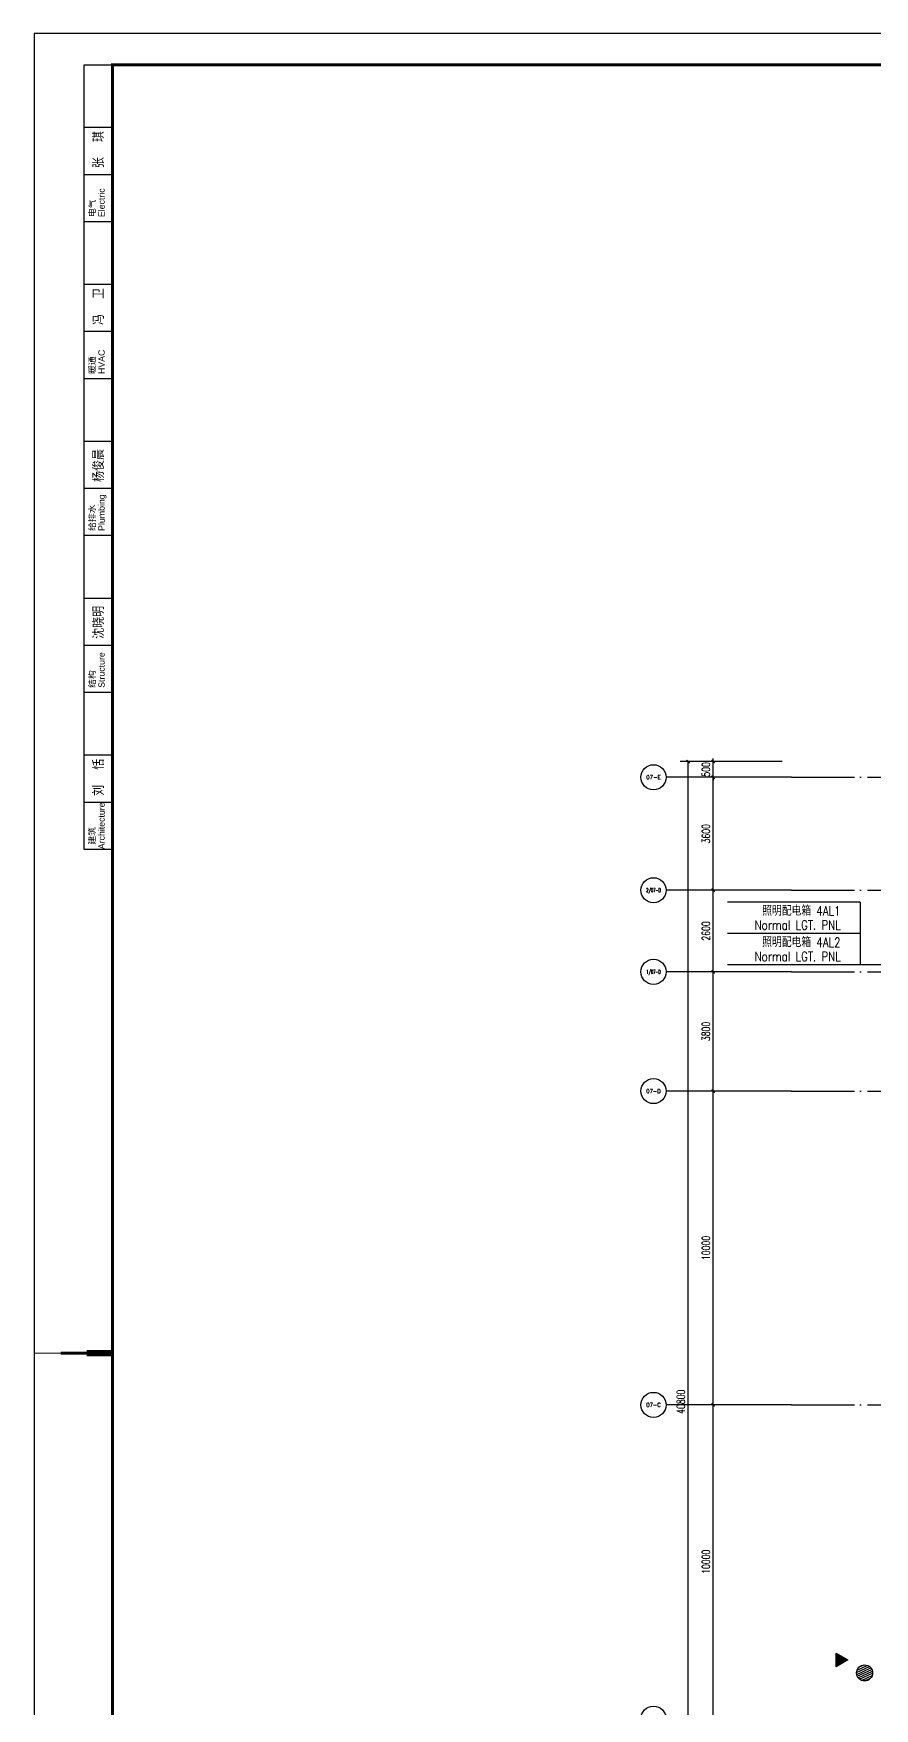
# Model space of a CAD drawing. Extents: x -621157 to 1764546, y -106808 to 741893.
# Drawn here: x 343465 to 370266, y 310325 to 363701 of the extents above; entities that cross this region are included whole.
import ezdxf
from ezdxf.enums import TextEntityAlignment as Align

# ---------------------------------------------------------------- set-up
doc = ezdxf.new("R2010")
doc.units = 0
doc.header["$LTSCALE"] = 1000
doc.header["$MEASUREMENT"] = 0
doc.linetypes.add('XREF-A-101-平面图_t3$0$DOTE', pattern=[2.42, 2, -0.2, 0.02, -0.2])
for name, color, linetype in [('0-底图', 7, 'Continuous'), ('A0-Verital$0$TK-WHITE', 7, 'Continuous'), ('AXIS_TEXT', 7, 'Continuous'), ('SIG_TEXT', 2, 'Continuous'), ('XREF-A-101-平面图_t3$0$A-DOTE', 8, 'Continuous'), ('XREF-A-101-平面图_t3$0$A-电动高窗', 161, 'Continuous'), ('XREF-A-101-平面图_t3$0$AXIS', 8, 'Continuous'), ('XREF-A-101-平面图_t3$0$PUB_HATCH', 8, 'Continuous'), ('XREF-A-101-平面图_t3$0$PUB_TEXT', 8, 'Continuous')]:
    doc.layers.add(name, color=color, linetype=linetype)
doc.styles.add('A0-Verital$0$TK-HZ', font='romans.shx', dxfattribs={"bigfont": 'hztxt.shx'})
doc.styles.add('A0-Verital$0$TK_Arial', font='arial.ttf')
doc.styles.add('A0-Verital$0$TK_宋体', font='STZHONGS.TTF')
doc.styles.add('COMPLEX', font='COMPLEX')
doc.styles.add('DIM_FONT', font='ROMANS', dxfattribs={"width": 0.8, "bigfont": 'HZDXC'})
doc.styles.add('XREF-A-101-平面图_t3$0$A-AXIS-LABEL', font='COMPLEX', dxfattribs={"bigfont": 'GBCBIG'})
doc.styles.add('XREF-A-101-平面图_t3$0$A-DIM_T3', font='SIMPLEX', dxfattribs={"width": 0.705882, "bigfont": 'GBCBIG'})
doc.dimstyles.new('XREF-A-101-平面图_t3$0$A-DIM-100', dxfattribs={"dimscale": 100, "dimtxt": 2.55, "dimasz": 1, "dimexe": 2.5, "dimexo": 3, "dimgap": 1, "dimtad": 1, "dimdec": 0, "dimzin": 0, "dimdsep": 46, "dimtxsty": 'XREF-A-101-平面图_t3$0$A-DIM_T3', "dimblk": 'XREF-A-101-平面图_t3$0$_ArchTick', "dimcen": 0.09, "dimclrt": 7, "dimazin": 2, "dimtfac": 1, "dimtdec": 0, "dimtix": 1, "dimtmove": 2, "dimatfit": 3, "dimfxl": 0, "dimtolj": 1, "dimtzin": 0, "dimarcsym": 0})

# ---------------------------------------------------------------- blocks, each defined once
blk = doc.blocks.new('XREF-A-101-平面图_t3$0$_ArchTick')
at = {"color": 0, "linetype": 'ByBlock', "const_width": 0.4}
blk.add_lwpolyline([(-0.5, -0.5), (0.5, 0.5)], dxfattribs=at)
blk = doc.blocks.new('*D25467')
at = {"layer": 'Defpoints', "color": 0}
for p in [(-5800, 20000), (-3300, 20000), (-3300, 10000)]:
    blk.add_point(p, dxfattribs=at)
at = {"layer": 'XREF-A-101-平面图_t3$0$AXIS', "color": 0, "lineweight": -2}
for p, q in [((-3600, 20000), (-6050, 20000)), ((-5800, 10000), (-5800, 20000)), ((-3600, 10000), (-6050, 10000))]:
    blk.add_line(p, q, dxfattribs=at)
at = {"layer": 'XREF-A-101-平面图_t3$0$AXIS', "color": 0, "linetype": 'ByBlock', "lineweight": -2, "xscale": 100, "yscale": 100, "zscale": 100}
for p, rotation in [((-5800, 20000), 90), ((-5800, 10000), 270)]:
    blk.add_blockref('XREF-A-101-平面图_t3$0$_ArchTick', p, dxfattribs=dict(at, rotation=rotation))
at = {"layer": 'XREF-A-101-平面图_t3$0$AXIS', "color": 7, "insert": (-6028, 15000), "char_height": 255, "attachment_point": 5, "rotation": 90, "style": 'XREF-A-101-平面图_t3$0$A-DIM_T3'}
blk.add_mtext('\\A1;10000', dxfattribs=at)
blk = doc.blocks.new('*D25468')
at = {"layer": 'Defpoints', "color": 0}
for p in [(-5800, 30000), (-3300, 30000), (-3300, 20000)]:
    blk.add_point(p, dxfattribs=at)
at = {"layer": 'XREF-A-101-平面图_t3$0$AXIS', "color": 0, "lineweight": -2}
for p, q in [((-3600, 30000), (-6050, 30000)), ((-5800, 20000), (-5800, 30000)), ((-3600, 20000), (-6050, 20000))]:
    blk.add_line(p, q, dxfattribs=at)
at = {"layer": 'XREF-A-101-平面图_t3$0$AXIS', "color": 0, "linetype": 'ByBlock', "lineweight": -2, "xscale": 100, "yscale": 100, "zscale": 100}
for p, rotation in [((-5800, 30000), 90), ((-5800, 20000), 270)]:
    blk.add_blockref('XREF-A-101-平面图_t3$0$_ArchTick', p, dxfattribs=dict(at, rotation=rotation))
at = {"layer": 'XREF-A-101-平面图_t3$0$AXIS', "color": 7, "insert": (-6028, 25000), "char_height": 255, "attachment_point": 5, "rotation": 90, "style": 'XREF-A-101-平面图_t3$0$A-DIM_T3'}
blk.add_mtext('\\A1;10000', dxfattribs=at)
blk = doc.blocks.new('*D25469')
at = {"layer": 'Defpoints', "color": 0}
for p in [(-5800, 33800), (-3300, 33800), (-3300, 30000)]:
    blk.add_point(p, dxfattribs=at)
at = {"layer": 'XREF-A-101-平面图_t3$0$AXIS', "color": 0, "lineweight": -2}
for p, q in [((-3600, 33800), (-6050, 33800)), ((-5800, 30000), (-5800, 33800)), ((-3600, 30000), (-6050, 30000))]:
    blk.add_line(p, q, dxfattribs=at)
at = {"layer": 'XREF-A-101-平面图_t3$0$AXIS', "color": 0, "linetype": 'ByBlock', "lineweight": -2, "xscale": 100, "yscale": 100, "zscale": 100}
for p, rotation in [((-5800, 33800), 90), ((-5800, 30000), 270)]:
    blk.add_blockref('XREF-A-101-平面图_t3$0$_ArchTick', p, dxfattribs=dict(at, rotation=rotation))
at = {"layer": 'XREF-A-101-平面图_t3$0$AXIS', "color": 7, "insert": (-6028, 31900), "char_height": 255, "attachment_point": 5, "rotation": 90, "style": 'XREF-A-101-平面图_t3$0$A-DIM_T3'}
blk.add_mtext('\\A1;3800', dxfattribs=at)
blk = doc.blocks.new('*D25470')
at = {"layer": 'Defpoints', "color": 0}
for p in [(-5800, 36400), (-3300, 36400), (-3300, 33800)]:
    blk.add_point(p, dxfattribs=at)
at = {"layer": 'XREF-A-101-平面图_t3$0$AXIS', "color": 0, "lineweight": -2}
for p, q in [((-3600, 36400), (-6050, 36400)), ((-5800, 33800), (-5800, 36400)), ((-3600, 33800), (-6050, 33800))]:
    blk.add_line(p, q, dxfattribs=at)
at = {"layer": 'XREF-A-101-平面图_t3$0$AXIS', "color": 0, "linetype": 'ByBlock', "lineweight": -2, "xscale": 100, "yscale": 100, "zscale": 100}
for p, rotation in [((-5800, 36400), 90), ((-5800, 33800), 270)]:
    blk.add_blockref('XREF-A-101-平面图_t3$0$_ArchTick', p, dxfattribs=dict(at, rotation=rotation))
at = {"layer": 'XREF-A-101-平面图_t3$0$AXIS', "color": 7, "insert": (-6028, 35100), "char_height": 255, "attachment_point": 5, "rotation": 90, "style": 'XREF-A-101-平面图_t3$0$A-DIM_T3'}
blk.add_mtext('\\A1;2600', dxfattribs=at)
blk = doc.blocks.new('*D25471')
at = {"layer": 'Defpoints', "color": 0}
for p in [(-5800, 40000), (-3300, 40000), (-3300, 36400)]:
    blk.add_point(p, dxfattribs=at)
at = {"layer": 'XREF-A-101-平面图_t3$0$AXIS', "color": 0, "lineweight": -2}
for p, q in [((-3600, 40000), (-6050, 40000)), ((-5800, 36400), (-5800, 40000)), ((-3600, 36400), (-6050, 36400))]:
    blk.add_line(p, q, dxfattribs=at)
at = {"layer": 'XREF-A-101-平面图_t3$0$AXIS', "color": 0, "linetype": 'ByBlock', "lineweight": -2, "xscale": 100, "yscale": 100, "zscale": 100}
for p, rotation in [((-5800, 40000), 90), ((-5800, 36400), 270)]:
    blk.add_blockref('XREF-A-101-平面图_t3$0$_ArchTick', p, dxfattribs=dict(at, rotation=rotation))
at = {"layer": 'XREF-A-101-平面图_t3$0$AXIS', "color": 7, "insert": (-6028, 38200), "char_height": 255, "attachment_point": 5, "rotation": 90, "style": 'XREF-A-101-平面图_t3$0$A-DIM_T3'}
blk.add_mtext('\\A1;3600', dxfattribs=at)
blk = doc.blocks.new('*D25472')
at = {"layer": 'Defpoints', "color": 0}
for p in [(-5800, 40500), (-3300, 40500), (-3300, 40000)]:
    blk.add_point(p, dxfattribs=at)
at = {"layer": 'XREF-A-101-平面图_t3$0$AXIS', "color": 0, "lineweight": -2}
for p, q in [((-5800, 40500), (-5800, 40600)), ((-3600, 40500), (-6050, 40500)), ((-5800, 40000), (-5800, 40500)), ((-3600, 40000), (-6050, 40000)), ((-5800, 40000), (-5800, 39900))]:
    blk.add_line(p, q, dxfattribs=at)
at = {"layer": 'XREF-A-101-平面图_t3$0$AXIS', "color": 0, "linetype": 'ByBlock', "lineweight": -2, "xscale": 100, "yscale": 100, "zscale": 100}
for p, rotation in [((-5800, 40500), 270), ((-5800, 40000), 90)]:
    blk.add_blockref('XREF-A-101-平面图_t3$0$_ArchTick', p, dxfattribs=dict(at, rotation=rotation))
at = {"layer": 'XREF-A-101-平面图_t3$0$AXIS', "color": 7, "insert": (-6028, 40250), "char_height": 255, "attachment_point": 5, "rotation": 90, "style": 'XREF-A-101-平面图_t3$0$A-DIM_T3'}
blk.add_mtext('\\A1;500', dxfattribs=at)
blk = doc.blocks.new('_AXISO')
blk.add_circle((0, 0), 0.5)
at = {"layer": 'AXIS_TEXT', "style": 'COMPLEX'}
blk.add_attdef('A', text='', height=0.56, dxfattribs=at).set_placement((-0.25, -0.28), (0.25, -0.28), align=Align.FIT)
blk = doc.blocks.new('*D25474')
at = {"layer": 'Defpoints', "color": 0}
for p in [(-6600, 40500), (-3300, 40500), (-3300, -300)]:
    blk.add_point(p, dxfattribs=at)
at = {"layer": 'XREF-A-101-平面图_t3$0$AXIS', "color": 0, "lineweight": -2}
for p, q in [((-3600, 40500), (-6850, 40500)), ((-6600, -300), (-6600, 40500)), ((-3600, -300), (-6850, -300))]:
    blk.add_line(p, q, dxfattribs=at)
at = {"layer": 'XREF-A-101-平面图_t3$0$AXIS', "color": 0, "linetype": 'ByBlock', "lineweight": -2, "xscale": 100, "yscale": 100, "zscale": 100}
for p, rotation in [((-6600, 40500), 90), ((-6600, -300), 270)]:
    blk.add_blockref('XREF-A-101-平面图_t3$0$_ArchTick', p, dxfattribs=dict(at, rotation=rotation))
at = {"layer": 'XREF-A-101-平面图_t3$0$AXIS', "color": 7, "insert": (-6828, 20100), "char_height": 255, "attachment_point": 5, "rotation": 90, "style": 'XREF-A-101-平面图_t3$0$A-DIM_T3'}
blk.add_mtext('\\A1;40800', dxfattribs=at)
blk = doc.blocks.new('XREF-A-101-平面图_t3$0$bz1')
at = {"layer": 'XREF-A-101-平面图_t3$0$PUB_HATCH'}
h = blk.add_hatch(color=1, dxfattribs=at)
h.dxf.hatch_style = 1
h.paths.add_polyline_path([(4866032, -641203), (4865818, -641573), (4866245, -641573)])
at = {"layer": 'XREF-A-101-平面图_t3$0$PUB_TEXT', "color": 1}
blk.add_lwpolyline([(4866032, -641203), (4865818, -641573), (4866245, -641573)], close=True, dxfattribs=at)
blk = doc.blocks.new('XREF-A-101-平面图_t3$0$G$C34B60025')
at = {"xscale": -1, "rotation": 270}
blk.add_blockref('XREF-A-101-平面图_t3$0$bz1', (639594, -4694060), dxfattribs=at)
blk = doc.blocks.new('A0-Verital$0$A$C53BD7355')
at = {"layer": 'A0-Verital$0$TK-WHITE'}
for points, const_width in [([(-29800, 42050), (-27300, 42050)], 35), ([(-27300, 42050), (-28950, 42050)], 100), ([(-27300, 42050), (-28125, 42050)], 200)]:
    blk.add_lwpolyline(points, dxfattribs=dict(at, const_width=const_width))
blk = doc.blocks.new('A0-Verital$0$TK-LeftTop-Sign')
at = {"layer": 'A0-Verital$0$TK-WHITE'}
for p, q in [((-900, -25000), (-900, 0)), ((-900, 0), (0, 0)), ((0, -2000), (-900, -2000)), ((0, -3500), (-900, -3500)), ((0, -5000), (-900, -5000)), ((0, -7000), (-900, -7000)), ((0, -8500), (-900, -8500)), ((0, -10000), (-900, -10000)), ((0, -12000), (-900, -12000)), ((0, -13500), (-900, -13500)), ((0, -15000), (-900, -15000)), ((0, -17000), (-900, -17000)), ((0, -18500), (-900, -18500)), ((0, -20000), (-900, -20000)), ((0, -22000), (-900, -22000)), ((0, -23500), (-900, -23500)), ((0, -25000), (-900, -25000))]:
    blk.add_line(p, q, dxfattribs=at)
for s, style, p in [('Electric', 'A0-Verital$0$TK_Arial', (-250, -4850)), ('电气', 'A0-Verital$0$TK_宋体', (-550, -4850)), ('暖通', 'A0-Verital$0$TK_宋体', (-550, -9850)), ('HVAC', 'A0-Verital$0$TK_Arial', (-250, -9850)), ('Plumbing', 'A0-Verital$0$TK_Arial', (-250, -14850)), ('给排水', 'A0-Verital$0$TK_宋体', (-550, -14850)), ('Structure', 'A0-Verital$0$TK_Arial', (-250, -19850)), ('结构', 'A0-Verital$0$TK_宋体', (-550, -19850)), ('Architecture', 'A0-Verital$0$TK_Arial', (-250, -24993)), ('建筑', 'A0-Verital$0$TK_宋体', (-550, -24850))]:
    blk.add_text(s, height=200, rotation=90, dxfattribs=dict(at, style=style)).set_placement(p)
at = {"layer": 'A0-Verital$0$TK-WHITE', "style": 'A0-Verital$0$TK-HZ'}
for tag, p in [('ELECTRIC', (-271, -3290)), ('HVAC', (-271, -8290)), ('PLUMBING', (-271, -13290)), ('STRUCTURE', (-271, -18290)), ('ARCHITECTURE', (-271, -23290))]:
    blk.add_attdef(tag, p, '', height=350, rotation=90, dxfattribs=at)
blk = doc.blocks.new('A0-Verital')
blk.add_lwpolyline([(118900, 84100), (0, 84100), (0, 0), (118900, 0)], close=True)
at = {"const_width": 100}
blk.add_lwpolyline([(2500, 83100), (117900, 83100), (117900, 1000), (2500, 1000)], close=True, dxfattribs=at)
blk.add_blockref('A0-Verital$0$A$C53BD7355', (29800, 0))
blk.add_blockref('A0-Verital$0$TK-LeftTop-Sign', (2500, 83100)).add_auto_attribs({'ELECTRIC': '张  琪', 'HVAC': '冯  卫', 'PLUMBING': '杨俊晨', 'STRUCTURE': '沈晓明', 'ARCHITECTURE': '刘  恬'})
blk = doc.blocks.new('XREF-A-101-平面图_t3$0$轴网(3)')
at = {"layer": 'XREF-A-101-平面图_t3$0$A-DOTE', "linetype": 'XREF-A-101-平面图_t3$0$DOTE'}
for p, q in [((-3300, 40000), (69800, 40000)), ((-3300, 36400), (10380.6, 36400)), ((-3300, 33800), (69800, 33800)), ((-3300, 30000), (69800, 30000)), ((-3300, 20000), (69800, 20000))]:
    blk.add_line(p, q, dxfattribs=at)
at = {"layer": 'XREF-A-101-平面图_t3$0$AXIS'}
for p, q in [((-3300, 40000), (-7300, 40000)), ((-3300, 36400), (-7300, 36400)), ((-3300, 33800), (-7300, 33800)), ((-3300, 30000), (-7300, 30000)), ((-3300, 20000), (-7300, 20000))]:
    blk.add_line(p, q, dxfattribs=at)
ref = blk.add_blockref('_AXISO', (-7700, 40000), dxfattribs=dict(at, xscale=800, yscale=800, zscale=800))
ref.add_attrib('A', '07-E', dxfattribs={"color": 7, "height": 124.79, "style": 'XREF-A-101-平面图_t3$0$A-AXIS-LABEL', "width": 0.95122}).set_placement((-7931.7, 39937.6), (-7468.3, 39937.6), align=Align.FIT)
ref = blk.add_blockref('_AXISO', (-7700, 36400), dxfattribs=dict(at, xscale=800, yscale=800, zscale=800))
ref.add_attrib('A', '2/07-D', dxfattribs={"color": 7, "height": 123.68, "style": 'XREF-A-101-平面图_t3$0$A-AXIS-LABEL', "width": 0.63}).set_placement((-7931.9, 36338.2), (-7468.1, 36338.2), align=Align.FIT)
ref = blk.add_blockref('_AXISO', (-7700, 33800), dxfattribs=dict(at, xscale=800, yscale=800, zscale=800))
ref.add_attrib('A', '1/07-D', dxfattribs={"color": 7, "height": 128.68, "style": 'XREF-A-101-平面图_t3$0$A-AXIS-LABEL', "width": 0.628906}).set_placement((-7931.2, 33735.7), (-7468.8, 33735.7), align=Align.FIT)
ref = blk.add_blockref('_AXISO', (-7700, 30000), dxfattribs=dict(at, xscale=800, yscale=800, zscale=800))
ref.add_attrib('A', '07-D', dxfattribs={"color": 7, "height": 123.31, "style": 'XREF-A-101-平面图_t3$0$A-AXIS-LABEL', "width": 0.951807}).set_placement((-7931.9, 29938.3), (-7468.1, 29938.3), align=Align.FIT)
ref = blk.add_blockref('_AXISO', (-7700, 20000), dxfattribs=dict(at, xscale=800, yscale=800, zscale=800))
ref.add_attrib('A', '07-C', dxfattribs={"color": 7, "height": 126.3, "style": 'XREF-A-101-平面图_t3$0$A-AXIS-LABEL', "width": 0.950617}).set_placement((-7931.5, 19936.9), (-7468.5, 19936.9), align=Align.FIT)
ref = blk.add_blockref('_AXISO', (-7700, 10000), dxfattribs=dict(at, xscale=800, yscale=800, zscale=800))
ref.add_attrib('A', '07-B', dxfattribs={"color": 7, "height": 123.31, "style": 'XREF-A-101-平面图_t3$0$A-AXIS-LABEL', "width": 0.951807}).set_placement((-7931.9, 9938.3), (-7468.1, 9938.3), align=Align.FIT)
for p1, p2, distance, picture, middle in [((-3300, 40000), (-3300, 40500), 2500, '*D25472', (-6027.5, 40250)), ((-3300, -300), (-3300, 40500), 3300, '*D25474', (-6827.5, 20100)), ((-3300, 36400), (-3300, 40000), 2500, '*D25471', (-6027.5, 38200)), ((-3300, 33800), (-3300, 36400), 2500, '*D25470', (-6027.5, 35100)), ((-3300, 30000), (-3300, 33800), 2500, '*D25469', (-6027.5, 31900)), ((-3300, 20000), (-3300, 30000), 2500, '*D25468', (-6027.5, 25000)), ((-3300, 10000), (-3300, 20000), 2500, '*D25467', (-6027.5, 15000))]:
    dim = blk.add_aligned_dim(p1=p1, p2=p2, distance=distance, dimstyle='XREF-A-101-平面图_t3$0$A-DIM-100', dxfattribs=at)
    dim.commit()
    dim.dimension.update_dxf_attribs({"geometry": picture, "text_midpoint": middle})
blk = doc.blocks.new('XREF-A-101-平面图_t3')
at = {"layer": 'XREF-A-101-平面图_t3$0$A-电动高窗'}
h = blk.add_hatch(dxfattribs=at)
h.set_pattern_fill('ANSI31', color=256, scale=37.5, angle=340, style=0)
h.set_pattern_definition([(25, (214663.83, 1273004.91), (-25.1589934, 53.9536354), [])])
edge = h.paths.add_edge_path()
edge.add_arc((199027, 311458), 256, -340, 20, ccw=False)
blk.add_circle((199027, 311458), 256, dxfattribs=at)
blk.add_blockref('XREF-A-101-平面图_t3$0$G$C34B60025', (200100, 139900))
at = {"layer": 'XREF-A-101-平面图_t3$0$A-DOTE'}
blk.add_blockref('XREF-A-101-平面图_t3$0$轴网(3)', (200000, 300000), dxfattribs=at)

msp = doc.modelspace()

# ---------------------------------------------------------------- block references
at = {"layer": '0-底图'}
msp.add_blockref('XREF-A-101-平面图_t3', (170924, 0), dxfattribs=at)

# ---------------------------------------------------------------- next in the draw order: linework, layer by layer
at = {"layer": 'SIG_TEXT', "color": 2}
for points in [[(369804, 336023), (365579, 336023)], [(369804, 336023), (369804, 335023)], [(369804, 335023), (365579, 335023)], [(369804, 335023), (369804, 334023)], [(369804, 334023), (365579, 334023)], [(375664, 334020), (369804, 334023)]]:
    msp.add_lwpolyline(points, dxfattribs=at)

# ---------------------------------------------------------------- next in the draw order: block references
msp.add_blockref('A0-Verital', (343483, 279601))

# ---------------------------------------------------------------- next in the draw order: texts
at = {"layer": 'SIG_TEXT', "color": 2, "style": 'DIM_FONT', "width": 0.8}
for s, p in [('照明配电箱 4AL1', (369184, 335591)), ('Normal LGT. PNL', (369191, 335140)), ('照明配电箱 4AL2', (369184, 334591)), ('Normal LGT. PNL', (369191, 334140))]:
    msp.add_text(s, height=300, dxfattribs=at).set_placement(p, align=Align.RIGHT)

doc.saveas('drawing.dxf')
